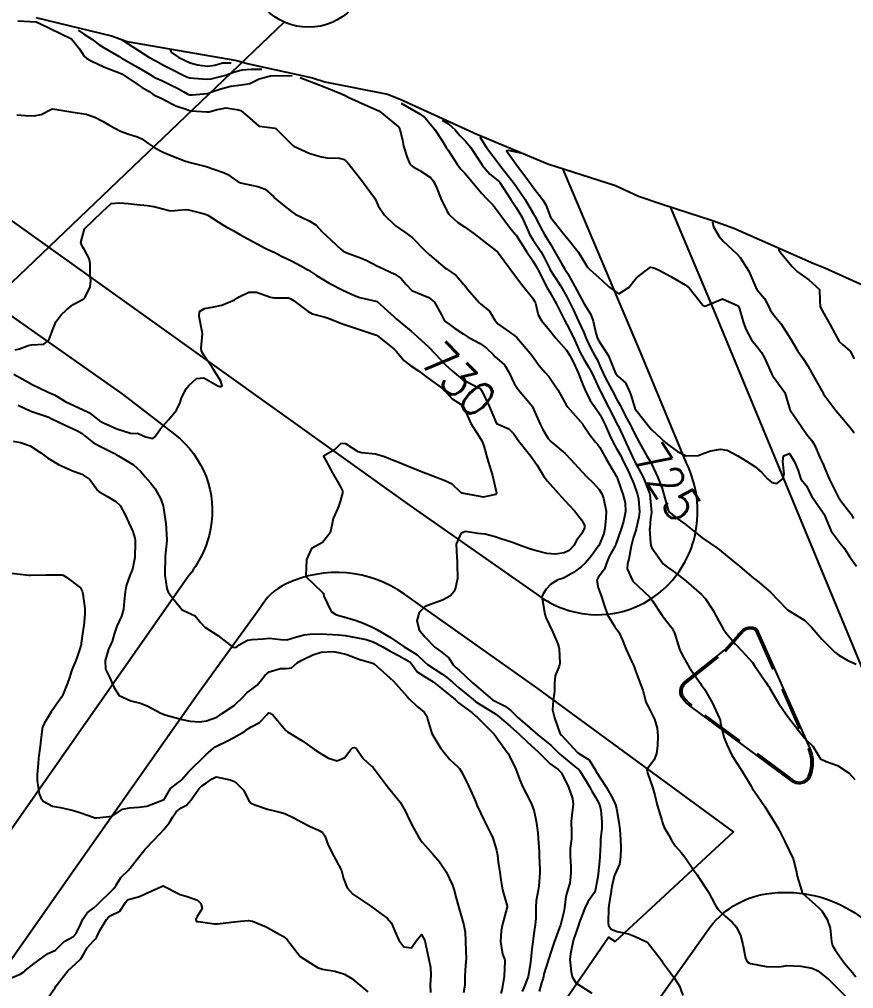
# Model space of a CAD drawing. Header units: metres. Extents: x 298520 to 308411, y 7433745 to 7450750.
# Drawn here: x 302563 to 302659.7, y 7441476.3 to 7441588.6 of the extents above; entities that cross this region are included whole.
import ezdxf
from ezdxf.enums import TextEntityAlignment as Align

# ---------------------------------------------------------------- set-up
doc = ezdxf.new("R2010")
doc.units = ezdxf.units.M
doc.header["$LTSCALE"] = 10
doc.linetypes.add('CONTINUO', pattern=[0])
doc.linetypes.add('DASHED', pattern=[0.75, 0.5, -0.25])
for name, color, linetype in [('Area', 45, 'Continuous'), ('Canteiro', 45, 'DASHED'), ('Cotas', 45, 'Continuous'), ('Curvas de Nivel 1m', 11, 'Continuous'), ('Curvas de Nivel 5m', 15, 'Continuous'), ('TEXTO', 45, 'Continuous'), ('Vias Primárias', 230, 'Continuous')]:
    doc.layers.add(name, color=color, linetype=linetype)
doc.styles.add('Style-STANDARD', font='STANDARD.shx')

msp = doc.modelspace()

# ---------------------------------------------------------------- linework, layer by layer
at = {"layer": 'Area'}
msp.add_polyline3d([(302564.91, 7441588.79, 728.45), (302573.69, 7441586.69, 728.47), (302575.5, 7441586.02, 728.38), (302588.19, 7441583.81, 727.67), (302589.38, 7441583.49, 727.99), (302596.98, 7441581.81, 727.76), (302598.41, 7441581.34, 729.26), (302601.76, 7441580.69, 728.2), (302605.65, 7441579.91, 728.16), (302607.14, 7441579.34, 727.94), (302616.03, 7441575.28, 725.88), (302624.25, 7441571.87, 723.31), (302632.09, 7441569.33, 722.66), (302634.74, 7441568.12, 722.88), (302637.48, 7441567.16, 722.82), (302643.33, 7441565.27, 722.96), (302645.79, 7441564.39, 724.66), (302655.07, 7441560.29, 721.26), (302656.34, 7441559.82, 721.22), (302661.98, 7441557.25, 720.47)], dxfattribs=at)
at = {"layer": 'Canteiro'}
msp.add_lwpolyline([(302648.3, 7441517.82), (302654.44, 7441504.02, -0.208137), (302654.47, 7441500.93, -0.529617), (302652.55, 7441500.55), (302640.95, 7441509.12, -0.06051), (302640.04, 7441509.98, -0.387837), (302640.11, 7441511.56), (302644.85, 7441515.35), (302646.25, 7441516.91, 0.007556), (302646.84, 7441517.58, -0.369107)], format="xyb", close=True, dxfattribs=at)
at = {"layer": 'Curvas de Nivel 1m', "flags": 128}
for points, elevation in [([(302562.8, 7441588.43), (302563.57, 7441588.4), (302564.85, 7441588.3), (302564.95, 7441588.29), (302565.35, 7441588.13), (302569.02, 7441586.34), (302569.96, 7441585.18), (302570.49, 7441584.32), (302570.8, 7441584.06), (302571.32, 7441583.79), (302572.79, 7441583.1), (302574.68, 7441582.37), (302574.77, 7441582.33), (302574.86, 7441582.27), (302576.76, 7441581), (302577.23, 7441580.71), (302578.03, 7441580.23), (302578.46, 7441579.93), (302578.75, 7441579.77), (302579.52, 7441579.44), (302580.74, 7441578.76), (302581.13, 7441578.58), (302582.33, 7441578.18), (302582.73, 7441578.03), (302582.92, 7441577.98), (302584.73, 7441577.86), (302584.99, 7441577.88), (302585.91, 7441578.14), (302586.59, 7441578.28), (302586.73, 7441578.31), (302586.95, 7441578.35), (302588.41, 7441578.1), (302588.66, 7441578.04), (302588.72, 7441578), (302589.42, 7441577.39), (302590.7, 7441576.25), (302590.82, 7441576.2), (302592.01, 7441576.06), (302592.66, 7441576), (302592.7, 7441575.97), (302594.64, 7441574.03), (302594.68, 7441573.99), (302594.81, 7441573.9), (302596.67, 7441573.05), (302598, 7441572.65), (302598.66, 7441572.56), (302600.1, 7441572.52), (302600.66, 7441572.35), (302601.07, 7441571.96), (302602.63, 7441569.94), (302604.15, 7441567.92), (302604.32, 7441567.63), (302604.59, 7441566.99), (302605.33, 7441565.9), (302606.57, 7441564.72), (302607.04, 7441564.36), (302607.77, 7441563.87), (302608.55, 7441563.27), (302609.96, 7441561.85), (302610.53, 7441561.31), (302612.32, 7441559.82), (302612.51, 7441559.69), (302613.61, 7441558.91), (302614.49, 7441557.91), (302614.58, 7441557.79), (302614.99, 7441557.29), (302616.27, 7441555.77), (302616.46, 7441555.62), (302617.49, 7441554.79), (302618.1, 7441553.75), (302618.44, 7441553.32), (302619.77, 7441552.37), (302620.42, 7441551.93), (302620.64, 7441551.72), (302622.39, 7441549.7), (302623.22, 7441548.53), (302623.95, 7441547.68), (302624.37, 7441547.2), (302625.42, 7441545.66), (302626.33, 7441544.01), (302626.57, 7441543.65), (302628.29, 7441541.67), (302628.32, 7441541.63), (302629.1, 7441540.44), (302629.78, 7441539.61), (302630.02, 7441539.35), (302630.27, 7441538.98), (302631.05, 7441537.59), (302632.22, 7441535.61), (302632.24, 7441535.58), (302632.75, 7441534.12), (302632.94, 7441533.57), (302633.19, 7441532.57), (302633.25, 7441531.56), (302633.02, 7441530.42), (302632.73, 7441529.57), (302632.14, 7441527.8), (302632.08, 7441527.64), (302632.05, 7441527.58), (302631.34, 7441526.36), (302631.06, 7441525.59), (302630.82, 7441524.87), (302630.09, 7441523.92), (302629.92, 7441523.6), (302630.07, 7441522.71), (302630.5, 7441521.6), (302630.7, 7441520.94), (302631.16, 7441519.59), (302632.02, 7441518.21), (302632.46, 7441517.58), (302632.91, 7441516.66), (302633.34, 7441515.57), (302633.97, 7441514.14), (302634.16, 7441513.75), (302634.24, 7441513.56), (302634.41, 7441513.1), (302635, 7441511.54), (302635.24, 7441510.86), (302635.62, 7441509.53), (302635.69, 7441509.31), (302635.91, 7441508.9), (302636.61, 7441507.52), (302636.93, 7441506.47), (302637, 7441505.52), (302636.97, 7441504.4), (302636.84, 7441503.52), (302636.56, 7441502.79), (302635.82, 7441501.81), (302635.71, 7441501.63), (302635.72, 7441501.53), (302635.74, 7441501.46), (302635.81, 7441501.3), (302636.43, 7441499.52), (302636.63, 7441498.68), (302636.92, 7441497.52), (302637.47, 7441495.79), (302637.54, 7441495.51), (302637.74, 7441494.95), (302638.27, 7441494.05), (302638.58, 7441493.5), (302639.03, 7441492.8), (302639.71, 7441492.04), (302640.17, 7441491.48), (302641.22, 7441489.92), (302641.55, 7441489.46), (302641.67, 7441489.29), (302642.87, 7441487.45), (302643.63, 7441485.98), (302643.99, 7441485.43), (302644.84, 7441484.65), (302645.61, 7441483.99), (302646.11, 7441483.4), (302646.58, 7441482.42), (302646.86, 7441481.4), (302647.16, 7441479.79), (302647.34, 7441479.39), (302647.55, 7441479.25), (302647.73, 7441479.21), (302649.55, 7441478.86), (302651.01, 7441478.81), (302651.55, 7441478.9), (302651.93, 7441478.96), (302653.55, 7441478.88), (302654.89, 7441478.65), (302655.54, 7441478.35), (302656.87, 7441477.28), (302657.52, 7441476.65), (302658.89, 7441475.26)], 728), ([(302569.81, 7441587.34), (302570.44, 7441586.92), (302571.39, 7441586.31), (302572.21, 7441585.69), (302572.81, 7441585.29), (302574.58, 7441584.27), (302574.8, 7441584.14), (302575.07, 7441583.99), (302576.78, 7441583.02), (302578.08, 7441582.23), (302578.51, 7441581.96), (302578.77, 7441581.82), (302579.49, 7441581.49), (302580.76, 7441580.9), (302581.23, 7441580.67), (302582.07, 7441580.18), (302582.51, 7441579.93), (302582.75, 7441579.86), (302583.07, 7441579.85), (302584.75, 7441579.99), (302584.88, 7441580.02), (302585.19, 7441580.15), (302586.35, 7441580.54), (302586.76, 7441580.66), (302587.51, 7441580.87), (302588.76, 7441581.02), (302589.69, 7441581.16), (302590.77, 7441581.69), (302592.12, 7441582.06), (302592.7, 7441582.07), (302594.63, 7441582.06)], 727), ([(302574.82, 7441586.27), (302577.99, 7441584.23), (302578.8, 7441583.77), (302579.71, 7441583.29), (302580.78, 7441582.74), (302581.92, 7441582.18), (302582.5, 7441581.9), (302582.77, 7441581.81), (302583.18, 7441581.76), (302584.77, 7441581.66), (302585.21, 7441581.7), (302586.77, 7441582.08), (302586.92, 7441582.13), (302587.93, 7441582.53), (302588.83, 7441582.75), (302589.86, 7441582.82), (302591.08, 7441582.81)], 726), ([(302595.55, 7441581.86), (302595.83, 7441581.75), (302598.23, 7441580.83), (302600.32, 7441579.96), (302600.75, 7441579.76), (302601.11, 7441579.59), (302602.74, 7441578.86), (302604.65, 7441577.98), (302604.72, 7441577.95), (302604.79, 7441577.91), (302606.71, 7441576.32), (302606.94, 7441576.12), (302607.11, 7441575.88), (302607.39, 7441574.58), (302607.53, 7441573.88), (302607.93, 7441572.6), (302608.27, 7441571.87), (302608.44, 7441571.65), (302608.65, 7441571.5), (302609.41, 7441571.09), (302610.64, 7441570.26), (302611, 7441569.84), (302611.35, 7441569.1), (302611.85, 7441567.83), (302612.59, 7441566.31), (302612.78, 7441566.01), (302612.95, 7441565.81), (302613.83, 7441565.06), (302614.57, 7441564.56), (302615.66, 7441563.78), (302616.55, 7441563.08), (302618.3, 7441561.74), (302618.43, 7441561.64), (302618.53, 7441561.51), (302619.85, 7441559.73), (302620.5, 7441558.84), (302621.36, 7441557.71), (302622.47, 7441556.32), (302622.7, 7441555.94), (302622.8, 7441555.69), (302623.13, 7441554.37), (302623.51, 7441553.68), (302624.43, 7441552.58), (302625.19, 7441551.66), (302626.4, 7441550.27), (302626.81, 7441549.65), (302627.27, 7441548.75), (302627.77, 7441547.64), (302628.35, 7441546.18), (302628.57, 7441545.63), (302629.14, 7441544.43), (302629.73, 7441543.61), (302630.31, 7441542.77), (302630.9, 7441541.59), (302631.41, 7441540.46), (302631.82, 7441539.58), (302632.26, 7441538.79), (302632.69, 7441538), (302632.91, 7441537.57), (302633.6, 7441536.2), (302633.88, 7441535.56), (302633.98, 7441535.32), (302634.22, 7441534.78), (302634.64, 7441533.55), (302634.75, 7441532.99), (302634.87, 7441531.54), (302634.81, 7441530.9), (302634.47, 7441529.55), (302634.4, 7441529.29), (302634.14, 7441528.46), (302633.92, 7441527.55), (302633.62, 7441526.05), (302633.48, 7441525.56), (302633.44, 7441524.91), (302634.04, 7441523.56), (302634.08, 7441523.51), (302634.71, 7441522.92), (302636.05, 7441521.65), (302636.16, 7441521.53), (302636.38, 7441521.2), (302637.5, 7441519.52), (302638.03, 7441518.82), (302638.61, 7441518.09), (302638.93, 7441517.5), (302639.35, 7441516.13), (302639.54, 7441515.49), (302639.68, 7441515.19), (302639.97, 7441514.68), (302640.68, 7441513.47), (302641.94, 7441511.62), (302642.06, 7441511.46), (302642.4, 7441510.98), (302643.31, 7441509.45), (302643.9, 7441508.1), (302644.11, 7441507.65), (302644.2, 7441507.44), (302644.27, 7441507.05), (302644.66, 7441505.43), (302644.99, 7441504.55), (302645.53, 7441503.41), (302645.84, 7441502.92), (302646.81, 7441501.4), (302647.8, 7441499.74), (302647.92, 7441499.52), (302648.01, 7441499.39), (302648.55, 7441498.62), (302649.38, 7441497.37), (302649.76, 7441496.79), (302650.65, 7441495.36), (302651.04, 7441494.65), (302651.72, 7441493.34), (302652.68, 7441491.33), (302653.02, 7441489.98), (302653.16, 7441489.33), (302653.66, 7441487.69), (302653.74, 7441487.4), (302653.81, 7441487.32), (302655.63, 7441485.69), (302656.01, 7441485.29), (302656.61, 7441484.28), (302656.95, 7441483.28), (302657.12, 7441481.74), (302657.24, 7441481.27), (302657.57, 7441480.69), (302658.59, 7441479.26), (302659.54, 7441478.15), (302659.93, 7441477.64)], 727), ([(302562.72, 7441577.54), (302563.66, 7441577.46), (302564.72, 7441577.41), (302565.52, 7441577.58), (302566.73, 7441578.18), (302566.87, 7441578.22), (302568.73, 7441577.93), (302569.21, 7441577.85), (302570.72, 7441577.59), (302571.75, 7441577.27), (302572.71, 7441576.77), (302573.49, 7441576.28), (302574.7, 7441575.63), (302575.67, 7441575.28), (302576.69, 7441574.98), (302577.19, 7441574.75), (302577.9, 7441574.23), (302578.68, 7441573.7), (302579.68, 7441573.19), (302580.66, 7441572.79), (302582.26, 7441572.18), (302582.57, 7441572.09), (302582.65, 7441572.06), (302582.8, 7441572.02), (302584.65, 7441571.56), (302585.53, 7441571.25), (302586.64, 7441570.85), (302587.15, 7441570.63), (302587.86, 7441570.11), (302588.31, 7441569.79), (302588.63, 7441569.66), (302589.18, 7441569.54), (302590.62, 7441569.22), (302591.48, 7441568.92), (302592.45, 7441568.05), (302592.61, 7441567.87), (302593.49, 7441567.15), (302594.59, 7441566.29), (302594.97, 7441566.03), (302596.58, 7441565.26), (302597.37, 7441564.79), (302598.1, 7441563.99), (302598.56, 7441563.53), (302600.25, 7441561.96), (302600.53, 7441561.74), (302600.94, 7441561.54), (302602.52, 7441560.97), (302603.25, 7441560.66), (302604.51, 7441560.01), (302604.7, 7441559.91), (302606.5, 7441559.05), (302607.21, 7441558.59), (302607.82, 7441557.87), (302608.48, 7441557.17), (302609.6, 7441556.73), (302610.47, 7441556.38), (302611.1, 7441555.83), (302611.93, 7441554.34), (302612.21, 7441553.82), (302612.44, 7441553.55), (302613.41, 7441552.82), (302614.42, 7441552.14), (302615.02, 7441551.78), (302616.41, 7441551.04), (302617.15, 7441550.51), (302617.91, 7441549.75), (302618.14, 7441549.49), (302618.39, 7441549.3), (302619.21, 7441548.56), (302619.72, 7441547.73), (302620.35, 7441546.41), (302620.8, 7441545.72), (302622.33, 7441543.92), (302622.42, 7441543.79), (302622.47, 7441543.7), (302622.59, 7441543.42), (302623.37, 7441541.68), (302623.68, 7441541.07), (302624.28, 7441540.04), (302624.61, 7441539.67), (302626.26, 7441538.27), (302626.88, 7441537.64), (302628.23, 7441536.15), (302628.74, 7441535.62), (302629.48, 7441534.87), (302630.21, 7441534.11), (302630.51, 7441533.6), (302630.69, 7441533.1), (302631, 7441531.59), (302630.96, 7441530.79), (302630.84, 7441529.59), (302630.72, 7441529.03), (302630.15, 7441527.6), (302630.13, 7441527.57), (302629.3, 7441526.43), (302628.6, 7441525.62), (302628.1, 7441525.14), (302627.22, 7441524.51), (302626.08, 7441523.85), (302625.94, 7441523.8), (302625.42, 7441523.66), (302624.58, 7441523.16), (302624.07, 7441522.57), (302623.69, 7441522.04), (302623.55, 7441521.68), (302623.62, 7441521.25), (302623.9, 7441519.67), (302623.93, 7441519.57), (302624.03, 7441519.29), (302624.79, 7441517.66), (302625.41, 7441516.23), (302625.57, 7441515.65), (302625.63, 7441513.99), (302625.55, 7441513.65), (302625.09, 7441512.51), (302625.02, 7441511.66), (302625.01, 7441510.75), (302624.85, 7441509.67), (302624.8, 7441508.57), (302625.02, 7441507.66), (302625.62, 7441505.9), (302625.81, 7441505.65), (302625.84, 7441505.63), (302625.86, 7441505.61), (302627.68, 7441503.63), (302627.84, 7441503.53), (302629.03, 7441502.81), (302629.77, 7441501.6), (302629.82, 7441501.49), (302631.05, 7441499.59), (302631.78, 7441498.28), (302632.09, 7441497.58), (302632.2, 7441497.14), (302632.46, 7441495.57), (302632.58, 7441494.72), (302632.67, 7441493.57), (302632.69, 7441492.59), (302632.68, 7441491.57), (302632.54, 7441490.72), (302632.05, 7441489.58), (302631.95, 7441489.3), (302631.66, 7441488.13), (302631.59, 7441487.64), (302631.58, 7441487.58), (302631.31, 7441485.9), (302631.27, 7441485.58), (302631.25, 7441483.94), (302631.28, 7441483.58), (302631.6, 7441483.17), (302632.28, 7441482.89), (302633.59, 7441482.61), (302634.37, 7441482.33), (302635.59, 7441481.75), (302635.87, 7441481.53), (302637.11, 7441479.97), (302637.45, 7441479.51), (302637.55, 7441479.36), (302638.94, 7441477.5), (302639.52, 7441476.58), (302639.89, 7441475.48)], 729), ([(302607.26, 7441578.87), (302609.43, 7441577.62), (302610.04, 7441577.19), (302611.14, 7441575.84), (302612.04, 7441574.47), (302612.44, 7441573.82), (302612.68, 7441573.43), (302613.72, 7441571.8), (302614.13, 7441571.28), (302614.64, 7441570.76), (302615.49, 7441569.78), (302616.61, 7441568.4), (302617.21, 7441567.76), (302617.89, 7441567.05), (302618.59, 7441566.15), (302618.88, 7441565.74), (302619.96, 7441564.33), (302620.46, 7441563.72), (302620.56, 7441563.58), (302621.79, 7441561.71), (302622.52, 7441560.62), (302622.85, 7441560.03), (302623.03, 7441559.69), (302623.68, 7441558.5), (302624.07, 7441557.68), (302624.21, 7441557.4), (302624.48, 7441556.99), (302625.22, 7441555.66), (302625.99, 7441554.11), (302626.22, 7441553.65), (302626.44, 7441553.24), (302627.24, 7441551.64), (302627.97, 7441550.06), (302628.18, 7441549.63), (302628.39, 7441549.28), (302629.01, 7441548.25), (302629.33, 7441547.62), (302630.22, 7441545.72), (302630.28, 7441545.6), (302630.3, 7441545.56), (302630.34, 7441545.48), (302631.33, 7441543.59), (302632.29, 7441541.67), (302632.34, 7441541.58), (302632.97, 7441540.26), (302633.3, 7441539.56), (302633.61, 7441538.91), (302634.22, 7441537.55), (302634.25, 7441537.48), (302635.29, 7441535.54), (302636.03, 7441533.71), (302636.07, 7441533.53), (302636.18, 7441532.28), (302636.26, 7441531.53), (302636.26, 7441531.44), (302636.16, 7441530.7), (302636.05, 7441529.64), (302636.04, 7441529.53), (302636.14, 7441527.92), (302636.21, 7441527.53), (302636.3, 7441527.36), (302637.63, 7441525.51), (302638.1, 7441525.11), (302639.06, 7441524.46), (302640.08, 7441523.65), (302640.28, 7441523.48), (302642.06, 7441521.95), (302642.51, 7441521.46), (302643.39, 7441520.1), (302643.76, 7441519.44), (302644.03, 7441518.93), (302644.57, 7441517.98), (302644.94, 7441517.43), (302645.99, 7441516.18), (302646.75, 7441515.4), (302647.97, 7441514.07), (302648.23, 7441513.65), (302648.41, 7441513.38), (302649.51, 7441511.8), (302649.79, 7441511.36), (302649.85, 7441511.28), (302649.93, 7441511.14), (302650.97, 7441509.35), (302651.9, 7441507.99), (302652.41, 7441507.33), (302653.87, 7441505.46), (302654, 7441505.32), (302654.94, 7441504.39), (302655.6, 7441503.29), (302655.84, 7441502.89), (302656.52, 7441502.6), (302657.83, 7441502.13), (302659.16, 7441501.26), (302659.81, 7441500.52)], 726), ([(302616.69, 7441574.97), (302616.4, 7441574.92), (302617.13, 7441573.76), (302618.59, 7441571.81), (302618.63, 7441571.74), (302620.24, 7441569.72), (302620.63, 7441569.2), (302621.6, 7441567.71), (302622.59, 7441566.07), (302622.72, 7441565.83), (302622.79, 7441565.7), (302623.39, 7441564.51), (302623.86, 7441563.68), (302624.55, 7441562.55), (302625.07, 7441561.66), (302625.79, 7441560.39), (302626.22, 7441559.65), (302626.51, 7441559.17), (302627.38, 7441557.64), (302628.46, 7441555.63), (302629.22, 7441554.39), (302629.48, 7441553.61), (302629.81, 7441552.22), (302630.02, 7441551.61), (302630.14, 7441551.34), (302630.41, 7441550.93), (302631.28, 7441549.59), (302631.91, 7441548.05), (302632.09, 7441547.58), (302632.36, 7441547.24), (302633.25, 7441546.46), (302633.69, 7441545.56), (302633.85, 7441545.07), (302634.31, 7441543.55), (302634.32, 7441543.52), (302635.89, 7441541.53), (302636.29, 7441541.04), (302637.93, 7441539.51), (302638.27, 7441539.25), (302639.29, 7441538.53), (302640.26, 7441538.03), (302641.68, 7441538.04), (302642.26, 7441538.27), (302643.12, 7441538.6), (302644.26, 7441538.8), (302645.02, 7441538.66), (302646.25, 7441538.03), (302647.28, 7441537.4), (302648.24, 7441536.77), (302648.99, 7441536.14), (302649.69, 7441535.37), (302649.96, 7441535.11), (302650.22, 7441534.94), (302650.78, 7441534.8), (302651.5, 7441535.35), (302651.63, 7441535.94), (302651.49, 7441537.35), (302651.57, 7441538.03), (302652.26, 7441538.27), (302652.83, 7441537.33), (302653.24, 7441536.33), (302653.55, 7441535.33), (302654.22, 7441534.55), (302654.62, 7441533.73), (302654.83, 7441533.31), (302656.17, 7441531.41), (302656.24, 7441531.29), (302656.3, 7441531.16), (302657.07, 7441529.28), (302658.13, 7441527.88), (302658.62, 7441527.26), (302659.2, 7441526.34), (302660, 7441525.24)], 724), ([(302621.32, 7441573.05), (302619.68, 7441573.39), (302619.44, 7441573.35), (302620.52, 7441571.86), (302620.63, 7441571.72), (302620.65, 7441571.69), (302622.13, 7441569.71), (302622.62, 7441569.03), (302623.65, 7441567.68), (302624, 7441567.09), (302624.57, 7441565.67), (302626.15, 7441563.65), (302626.56, 7441563.15), (302627.76, 7441561.64), (302628.52, 7441560.38), (302628.81, 7441559.92), (302629.11, 7441559.62), (302630.49, 7441558.39), (302631.31, 7441557.59), (302632.47, 7441556.78), (302633.68, 7441557.56), (302634, 7441558.04), (302634.5, 7441558.59), (302635.04, 7441559.01), (302635.68, 7441559.54), (302636.16, 7441559.89), (302636.52, 7441559.82), (302637.15, 7441559.52), (302638.5, 7441558.81), (302640.15, 7441557.82), (302640.48, 7441557.6), (302640.62, 7441557.48), (302641.19, 7441556.76), (302642.22, 7441555.46), (302642.46, 7441555.34), (302642.74, 7441555.46), (302644.47, 7441556.2), (302646.29, 7441555.41), (302646.46, 7441555.06), (302646.93, 7441553.41), (302647.23, 7441552.6), (302647.89, 7441551.4), (302648.41, 7441550.75), (302649.01, 7441549.99), (302649.36, 7441549.38), (302650.17, 7441547.56), (302650.24, 7441547.36), (302650.29, 7441547.29), (302650.36, 7441547.22), (302651.71, 7441545.35), (302652.3, 7441543.37), (302652.3, 7441543.34), (302652.32, 7441543.3), (302653.67, 7441541.33), (302654.28, 7441540.48), (302654.82, 7441539.85), (302655.17, 7441539.31), (302655.82, 7441537.73), (302656.05, 7441537.29), (302656.11, 7441537.16), (302656.24, 7441536.8), (302656.9, 7441535.28), (302657.53, 7441533.95), (302657.9, 7441533.27), (302658.2, 7441532.79), (302659.42, 7441531.25), (302659.69, 7441530.77)], 723), ([(302643.35, 7441565.14), (302643.33, 7441565.08), (302643.45, 7441564.57), (302644.09, 7441563.44), (302644.55, 7441562.89), (302646.14, 7441561.41), (302646.53, 7441560.98), (302647.54, 7441559.4), (302648.36, 7441557.52), (302648.41, 7441557.39), (302648.48, 7441557.28), (302649.34, 7441556.25), (302649.83, 7441555.37), (302650.03, 7441554.94), (302650.45, 7441554.33), (302651.24, 7441553.35), (302652.42, 7441551.52), (302652.51, 7441551.34), (302653.21, 7441550.14), (302653.79, 7441549.33), (302654.38, 7441548.44), (302655.01, 7441547.31), (302655.5, 7441546.45), (302656.14, 7441545.29), (302656.21, 7441545.16), (302656.34, 7441544.98), (302657.62, 7441543.28), (302658.31, 7441542.46), (302659.34, 7441541.25), (302659.73, 7441540.69)], 722), ([(302651, 7441561.97), (302651.02, 7441561.86), (302651.41, 7441561.35), (302652.52, 7441559.98), (302653.19, 7441559.33), (302654.5, 7441558.41), (302655.72, 7441557.3), (302655.77, 7441555.99), (302655.8, 7441555.3), (302656.45, 7441554.08), (302656.94, 7441553.28), (302657.49, 7441552.21), (302658.02, 7441551.27), (302658.41, 7441550.91), (302659.28, 7441550.14), (302659.74, 7441549.25)], 721), ([(302562.36, 7441547.48), (302564.29, 7441546.39), (302564.34, 7441546.36), (302564.4, 7441546.33), (302566.33, 7441545.4), (302567.05, 7441545.08), (302568.27, 7441544.34), (302568.3, 7441544.32), (302568.32, 7441544.31), (302568.39, 7441544.28), (302570.31, 7441543.39), (302571.03, 7441543.03), (302572.01, 7441542.29), (302572.3, 7441542.09), (302572.73, 7441541.85), (302574.29, 7441541.16), (302575.89, 7441540.64), (302576.28, 7441540.62), (302576.67, 7441540.63), (302577.63, 7441540.23), (302578.16, 7441540.11), (302578.27, 7441540.07), (302578.45, 7441540.04), (302578.68, 7441540.22), (302579.34, 7441541.15), (302580.29, 7441542.2), (302581.2, 7441543.3), (302581.64, 7441544.19), (302581.79, 7441544.72), (302582.34, 7441545.78), (302582.63, 7441546.18), (302583.52, 7441546.99), (302584.36, 7441547.05), (302586.01, 7441546.13), (302586.34, 7441546.02), (302586.51, 7441546.13), (302586.35, 7441546.68), (302585.43, 7441548.14), (302584.39, 7441549.67), (302584.12, 7441550.15), (302584.06, 7441550.49), (302584.21, 7441552.15), (302584.2, 7441552.37), (302583.85, 7441554.16), (302583.87, 7441554.73), (302584.45, 7441555.08), (302585.36, 7441555.24), (302586.46, 7441555.47), (302587.93, 7441556.11), (302588.26, 7441556.31), (302588.47, 7441556.43), (302589.58, 7441556.98), (302590.48, 7441557), (302592.11, 7441556.42), (302592.47, 7441556.34), (302594.19, 7441556.32), (302594.47, 7441556.22), (302594.77, 7441556.03), (302596.45, 7441554.74), (302596.94, 7441554.49), (302598.44, 7441554.09), (302598.8, 7441553.98), (302600.43, 7441553.33), (302601.39, 7441552.99), (302602.42, 7441552.66), (302604.29, 7441552.04), (302604.41, 7441551.98), (302604.52, 7441551.91), (302606.4, 7441550.4), (302606.67, 7441550.16), (302606.89, 7441549.88), (302607.56, 7441549.05), (302608.38, 7441548.46), (302609.27, 7441547.85), (302610.36, 7441547.03), (302612.04, 7441545.82), (302612.34, 7441545.5), (302613.15, 7441544.63), (302614.32, 7441543.87), (302614.4, 7441543.79), (302614.5, 7441543.61), (302615.34, 7441541.78), (302616.28, 7441540.26), (302616.59, 7441539.77), (302616.84, 7441539.19), (302617.21, 7441537.76), (302617.65, 7441536.34), (302617.82, 7441535.75), (302618.21, 7441534.04), (302618.27, 7441533.81), (302618.29, 7441533.75), (302618.31, 7441533.64), (302618.2, 7441533.55), (302616.74, 7441533.22), (302616.2, 7441533.33), (302614.28, 7441533.71), (302614.2, 7441533.74), (302614.12, 7441533.79), (302613.16, 7441534.75), (302612.22, 7441535.16), (302610.43, 7441535.84), (302610.22, 7441535.93), (302610.09, 7441535.98), (302608.24, 7441536.7), (302606.85, 7441537.28), (302606.25, 7441537.51), (302605.33, 7441537.9), (302604.26, 7441538.2), (302602.68, 7441538.35), (302602.26, 7441538.47), (302600.83, 7441539.39), (302600.27, 7441539.43), (302599.53, 7441538.7), (302598.25, 7441537.98), (302599.31, 7441535.97), (302600.21, 7441534.41), (302600.43, 7441533.96), (302600.46, 7441533.7), (302600.18, 7441532.73), (302599.99, 7441532.14), (302599.9, 7441531.96), (302599.37, 7441530.76), (302599.23, 7441529.97), (302599.01, 7441529.11), (302598.13, 7441527.98), (302596.86, 7441527.26), (302596.26, 7441526.01), (302596.2, 7441524.12), (302596.25, 7441524.01), (302597.18, 7441523.1), (302598.07, 7441522.27), (302598.19, 7441522.11), (302598.23, 7441521.99), (302598.29, 7441521.76), (302599.12, 7441519.97), (302599.68, 7441519.62), (302600.03, 7441519.53), (302600.61, 7441519.37), (302602.02, 7441518.93), (302602.76, 7441518.67), (302604.01, 7441518.11), (302604.41, 7441517.91), (302606, 7441516.96), (302607.59, 7441515.87), (302607.98, 7441515.64), (302609.09, 7441514.97), (302609.97, 7441514.13), (302610.29, 7441513.84), (302611.95, 7441512.76), (302612.51, 7441512.37), (302613.18, 7441511.8), (302613.93, 7441511.14), (302615.58, 7441509.77), (302615.91, 7441509.52), (302616.6, 7441509.07), (302617.9, 7441508.28), (302618.22, 7441508.07), (302618.63, 7441507.74), (302619.88, 7441506.69), (302620.98, 7441505.71), (302621.85, 7441504.89), (302623.18, 7441503.69), (302623.84, 7441502.99), (302624.5, 7441502.34), (302625.44, 7441501.66), (302625.82, 7441501.29), (302626.64, 7441499.64), (302627.12, 7441498.3), (302627.19, 7441497.64), (302627.01, 7441496.38), (302626.93, 7441495.64), (302626.99, 7441494.37), (302626.99, 7441493.64), (302626.84, 7441492.51), (302626.82, 7441491.64), (302626.91, 7441490.42), (302626.91, 7441489.64), (302626.79, 7441488.51), (302626.51, 7441487.64), (302626.32, 7441486.96), (302626.19, 7441485.64), (302626.1, 7441485.16), (302625.7, 7441483.65), (302625.68, 7441483.57), (302625.6, 7441483.36), (302624.97, 7441481.66), (302624.63, 7441480.61), (302624.34, 7441479.67), (302623.79, 7441477.94), (302623.74, 7441477.68), (302623.71, 7441477.49), (302623.52, 7441476.94), (302623.23, 7441475.96)], 731), ([(302562.85, 7441543.87), (302564.31, 7441543.19), (302566.06, 7441542.62), (302566.3, 7441542.54), (302566.42, 7441542.48), (302566.68, 7441542.36), (302568.29, 7441541.58), (302569.67, 7441540.94), (302570.28, 7441540.59), (302570.64, 7441540.31), (302571.54, 7441539.57), (302572.26, 7441539.16), (302574.02, 7441538.27), (302574.25, 7441538.15), (302574.5, 7441538.02), (302576.23, 7441536.97), (302577.02, 7441536.24), (302577.56, 7441535.57), (302578.21, 7441534.87), (302578.75, 7441534.21), (302579.4, 7441532.99), (302579.67, 7441532.21), (302579.95, 7441530.4), (302579.97, 7441530.2), (302580.09, 7441528.25), (302580.09, 7441528.2), (302579.91, 7441526.4), (302579.9, 7441526.2), (302579.85, 7441524.43), (302579.85, 7441524.2), (302580.07, 7441522.64), (302580.24, 7441522.2), (302580.88, 7441521.36), (302581.88, 7441520.18), (302582.03, 7441520.11), (302583.36, 7441519.49), (302584.02, 7441518.68), (302584.48, 7441518.15), (302586, 7441517.21), (302587.38, 7441516.11), (302587.72, 7441515.84), (302587.98, 7441515.8), (302588.19, 7441515.89), (302588.46, 7441516.1), (302589.43, 7441516.65), (302589.99, 7441516.73), (302591.24, 7441516.82), (302592, 7441516.89), (302593.3, 7441516.73), (302593.99, 7441516.71), (302595.01, 7441517), (302596, 7441517.26), (302596.67, 7441517.34), (302598, 7441517.39), (302598.61, 7441517.37), (302600, 7441517.29), (302600.76, 7441517.2), (302602, 7441516.97), (302603.18, 7441516.73), (302603.99, 7441516.48), (302605.12, 7441515.9), (302605.98, 7441515.4), (302607.02, 7441514.84), (302607.97, 7441514.32), (302608.24, 7441514.14), (302608.47, 7441513.86), (302609.11, 7441513), (302609.95, 7441512.46), (302610.94, 7441511.83), (302611.93, 7441511.04), (302613.49, 7441509.8), (302613.7, 7441509.59), (302613.91, 7441509.4), (302615.42, 7441508.26), (302615.89, 7441507.87), (302616, 7441507.77), (302617.87, 7441505.91), (302618.01, 7441505.75), (302618.8, 7441504.68), (302619.49, 7441503.73), (302619.63, 7441503.51), (302619.84, 7441503.14), (302620.54, 7441501.71), (302620.97, 7441500.54), (302621.3, 7441499.7), (302621.78, 7441498.83), (302622.37, 7441497.69), (302622.66, 7441496.79), (302622.9, 7441495.69), (302623.09, 7441494.33), (302623.14, 7441493.69), (302623.23, 7441492.17), (302623.25, 7441491.68), (302623.33, 7441490.03), (302623.32, 7441489.68), (302623.2, 7441488.14), (302623.13, 7441487.69), (302622.88, 7441486.44), (302622.84, 7441485.69), (302622.87, 7441484.43), (302622.79, 7441483.69), (302622.64, 7441482.65), (302622.49, 7441481.69), (302622.38, 7441480.89), (302622.29, 7441479.69), (302622.21, 7441479.03), (302621.95, 7441477.7), (302621.86, 7441477.36), (302621.51, 7441476.47), (302621.27, 7441475.94)], 732), ([(302562.27, 7441539.7), (302563.11, 7441539.56), (302564.26, 7441539.17), (302565.5, 7441538.38), (302566.24, 7441537.78), (302567.55, 7441537.03), (302568.23, 7441536.7), (302569.08, 7441536.33), (302570.22, 7441535.89), (302571.17, 7441535.27), (302571.87, 7441534.29), (302571.99, 7441534.08), (302572.2, 7441533.87), (302573.22, 7441533.31), (302574.19, 7441532.73), (302574.69, 7441532.26), (302575.24, 7441531.19), (302575.69, 7441530.25), (302576.14, 7441529.25), (302576.37, 7441528.48), (302576.41, 7441528.25), (302576.43, 7441527.95), (302576.39, 7441526.25), (302576.09, 7441524.88), (302575.92, 7441524.42), (302575.85, 7441524.25), (302575.38, 7441522.95), (302575.25, 7441522.26), (302575.14, 7441521.16), (302575.05, 7441520.26), (302574.84, 7441519.45), (302574.31, 7441518.27), (302574.23, 7441518.05), (302574, 7441517.35), (302573.75, 7441516.51), (302573.65, 7441516.27), (302573.33, 7441515.63), (302572.93, 7441514.29), (302572.96, 7441513.29), (302573.49, 7441512.28), (302573.93, 7441511.23), (302574.55, 7441510.26), (302575.91, 7441509.63), (302577.02, 7441509.35), (302577.9, 7441509), (302579.38, 7441508.21), (302579.89, 7441508.02), (302580.15, 7441507.94), (302581.88, 7441507.47), (302582.78, 7441507.27), (302583.88, 7441507.18), (302584.7, 7441507.32), (302585.89, 7441507.74), (302586.12, 7441507.9), (302586.43, 7441508.12), (302587.9, 7441509.1), (302588.93, 7441510.09), (302589.41, 7441510.6), (302589.93, 7441510.98), (302590.55, 7441511.46), (302591.05, 7441512.07), (302591.44, 7441512.57), (302591.95, 7441512.97), (302593.27, 7441513.36), (302593.96, 7441513.38), (302594.52, 7441513.47), (302595.21, 7441514.02), (302595.67, 7441514.31), (302595.97, 7441514.46), (302597.02, 7441514.96), (302597.98, 7441515.28), (302599.34, 7441515.33), (302599.98, 7441515.23), (302600.94, 7441514.99), (302601.97, 7441514.62), (302602.47, 7441514.43), (302603.96, 7441513.98), (302604.12, 7441513.91), (302605.95, 7441512.28), (302606.34, 7441511.89), (302607.92, 7441510.15), (302608.17, 7441509.87), (302609.05, 7441509), (302609.9, 7441508.32), (302610.23, 7441507.84), (302610.34, 7441507.39), (302610.8, 7441505.83), (302611.85, 7441504.12), (302611.98, 7441503.95), (302612.08, 7441503.82), (302612.87, 7441502.84), (302613.82, 7441501.99), (302614.01, 7441501.79), (302614.3, 7441501.3), (302615.05, 7441499.78), (302615.29, 7441499.28), (302615.78, 7441498.16), (302615.93, 7441497.77), (302616.06, 7441497.48), (302616.87, 7441495.76), (302617.73, 7441494.07), (302617.84, 7441493.86), (302617.88, 7441493.75), (302618.3, 7441492.33), (302618.41, 7441491.74), (302618.5, 7441490.92), (302618.69, 7441489.73), (302618.8, 7441488.87), (302618.98, 7441487.73), (302619.53, 7441485.82), (302619.54, 7441485.72), (302619.5, 7441485.6), (302618.98, 7441483.73), (302618.85, 7441482.99), (302618.76, 7441481.73), (302619.01, 7441480.28), (302619.23, 7441479.72), (302619.28, 7441479.45), (302619.17, 7441477.73), (302618.94, 7441476.3), (302618.8, 7441475.73)], 733), ([(302562.08, 7441524.41), (302564.08, 7441524.19), (302564.29, 7441524.18), (302566.08, 7441524.24), (302567.97, 7441524.23), (302568.08, 7441524.2), (302568.49, 7441523.92), (302570.07, 7441522.73), (302570.29, 7441522.32), (302570.35, 7441522.02), (302570.59, 7441520.31), (302570.59, 7441519.75), (302570.45, 7441518.32), (302570.39, 7441517.93), (302570.17, 7441516.32), (302570.14, 7441516.16), (302569.98, 7441515.54), (302569.67, 7441514.61), (302569.55, 7441514.32), (302569.07, 7441513.21), (302568.8, 7441512.33), (302568.59, 7441511.68), (302568.05, 7441510.34), (302568.01, 7441510.24), (302567.91, 7441510.1), (302566.67, 7441508.36), (302565.88, 7441507.02), (302565.68, 7441506.56), (302565.64, 7441506.37), (302565.46, 7441504.77), (302565.4, 7441504.37), (302565.23, 7441502.97), (302565.18, 7441502.38), (302565.07, 7441501.11), (302565.04, 7441500.38), (302565.29, 7441498.86), (302565.5, 7441498.37), (302565.77, 7441497.99), (302566.82, 7441497.41), (302567.76, 7441497.25), (302569.13, 7441496.96), (302569.76, 7441496.78), (302571.11, 7441496.31), (302571.75, 7441496.07), (302571.97, 7441496.07), (302573.75, 7441496.27), (302574.96, 7441497.06), (302575.76, 7441497.22), (302576.83, 7441497.3), (302577.77, 7441497.44), (302579.77, 7441498.2), (302580.51, 7441499.46), (302581.39, 7441500.18), (302581.65, 7441500.33), (302581.8, 7441500.47), (302582.59, 7441501.39), (302583.38, 7441502.16), (302583.83, 7441502.58), (302584.62, 7441503.36), (302585.49, 7441504.13), (302585.69, 7441504.29), (302585.85, 7441504.37), (302587.03, 7441504.94), (302587.86, 7441505.38), (302589.09, 7441506.09), (302589.54, 7441506.42), (302589.87, 7441506.63), (302590.83, 7441507.11), (302591.7, 7441508.06), (302591.79, 7441508.16), (302591.89, 7441508.22), (302592.05, 7441508.21), (302592.33, 7441508.05), (302593.87, 7441506.2), (302594.08, 7441506.03), (302595.85, 7441504.94), (302597.2, 7441504), (302597.84, 7441503.57), (302598.84, 7441502.98), (302599.83, 7441502.69), (302600.73, 7441503.06), (302601.39, 7441503.94), (302601.6, 7441504.18), (302601.85, 7441504.21), (302602.04, 7441504.13), (302602.2, 7441503.93), (302602.84, 7441502.93), (302603.82, 7441502.06), (302603.99, 7441501.91), (302604.57, 7441501.14), (302605.52, 7441499.89), (302605.79, 7441499.56), (302607.13, 7441497.88), (302607.76, 7441496.79), (302608.18, 7441495.86), (302608.71, 7441494.83), (302609.24, 7441493.85), (302609.43, 7441493.56), (302609.72, 7441493.21), (302610.95, 7441491.83), (302611.69, 7441490.97), (302612.47, 7441489.81), (302613.19, 7441488.27), (302613.36, 7441487.8), (302613.64, 7441486.78), (302613.89, 7441485.8), (302614.28, 7441484.46), (302614.47, 7441483.79), (302614.65, 7441482.84), (302614.72, 7441481.78), (302614.73, 7441480.62), (302614.78, 7441479.78), (302614.72, 7441478.96), (302614.63, 7441477.78), (302614.63, 7441476.67), (302614.46, 7441475.79)], 734), ([(302566.45, 7441475.41), (302567.09, 7441476.35), (302567.26, 7441476.61), (302567.52, 7441476.95), (302568.63, 7441478.33), (302569.54, 7441479.21), (302570.12, 7441479.74), (302570.46, 7441480.31), (302570.87, 7441481), (302571.58, 7441481.82), (302571.82, 7441482.05), (302571.97, 7441482.29), (302572.33, 7441483.03), (302573.11, 7441484.28), (302573.33, 7441484.56), (302573.61, 7441484.74), (302574.63, 7441485.25), (302575.31, 7441486.25), (302575.44, 7441486.45), (302575.64, 7441486.6), (302576.93, 7441486.95), (302577.64, 7441487.3), (302579.65, 7441488.2), (302581.64, 7441487.2), (302582.43, 7441486.96), (302583.64, 7441486.54), (302584.03, 7441486.15), (302584.19, 7441485.58), (302583.61, 7441484.65), (302583.45, 7441484.31), (302583.48, 7441484.15), (302583.51, 7441484.06), (302583.6, 7441484.05), (302583.7, 7441484.05), (302585.6, 7441483.79), (302585.95, 7441483.77), (302587.6, 7441483.99), (302588.61, 7441484.09), (302589.52, 7441484.16), (302589.6, 7441484.16), (302590, 7441484.08), (302591.6, 7441483.45), (302592.49, 7441482.95), (302593.59, 7441482.33), (302593.98, 7441482.03), (302595.55, 7441480.01), (302597.54, 7441478.74), (302598.11, 7441478.55), (302599.54, 7441478.32), (302600.66, 7441477.95), (302601.53, 7441477.45), (302603.37, 7441475.92)], 736)]:
    msp.add_lwpolyline(points, dxfattribs=dict(at, elevation=elevation))
at = {"layer": 'Curvas de Nivel 5m', "flags": 128}
for points, elevation in [([(302580.46, 7441585.07), (302580.64, 7441584.74), (302581.46, 7441584.19), (302582.79, 7441583.56), (302583.65, 7441583.31), (302584.79, 7441583.17), (302585.66, 7441583.27), (302586.17, 7441583.45), (302586.55, 7441583.54), (302587, 7441583.57), (302587.53, 7441583.57)], 725), ([(302612, 7441576.91), (302612.73, 7441576.47), (302613.51, 7441575.81), (302614.04, 7441575.14), (302614.69, 7441574.46), (302615.29, 7441573.78), (302616.48, 7441571.95), (302616.59, 7441571.77), (302616.65, 7441571.68), (302617.54, 7441570.65), (302618.63, 7441569.76), (302618.65, 7441569.74), (302618.69, 7441569.69), (302619.96, 7441567.73), (302620.59, 7441566.8), (302621.24, 7441565.71), (302621.77, 7441564.51), (302622.13, 7441563.7), (302622.55, 7441563.02), (302623.43, 7441561.69), (302623.82, 7441560.98), (302624.46, 7441559.67), (302624.51, 7441559.58), (302625.74, 7441557.66), (302626.47, 7441556.38), (302626.84, 7441555.65), (302627.21, 7441554.89), (302627.8, 7441553.64), (302628.42, 7441552.29), (302628.7, 7441551.63), (302629.23, 7441550.44), (302629.7, 7441549.61), (302629.95, 7441549.16), (302630.38, 7441548.17), (302630.64, 7441547.6), (302630.93, 7441547.03), (302631.7, 7441545.59), (302632.33, 7441544.4), (302632.62, 7441543.87), (302632.77, 7441543.57), (302633.25, 7441542.63), (302633.83, 7441541.56), (302633.99, 7441541.25), (302634.28, 7441540.62), (302634.86, 7441539.54), (302635.66, 7441538.13), (302636.01, 7441537.53), (302636.25, 7441537.09), (302637, 7441535.52), (302637.48, 7441534.25), (302637.7, 7441533.52), (302638.18, 7441531.72), (302638.26, 7441531.51), (302639.34, 7441530.67), (302640.16, 7441530.11), (302640.95, 7441529.47), (302642.14, 7441528.51), (302643.71, 7441527.44), (302644.13, 7441527.14), (302645.68, 7441525.85), (302646.1, 7441525.51), (302646.22, 7441525.41), (302648.09, 7441523.83), (302648.34, 7441523.64), (302648.71, 7441523.38), (302650.07, 7441522.23), (302650.89, 7441521.35), (302652.04, 7441520.19), (302653.42, 7441519.33), (302654.03, 7441518.94), (302654.84, 7441518.13), (302655.53, 7441517.3), (302656.01, 7441516.77), (302657.52, 7441515.27), (302657.98, 7441514.91), (302659.03, 7441514.31), (302659.97, 7441513.89)], 725), ([(302562.52, 7441550.28), (302563.02, 7441550.4), (302564, 7441550.79), (302564.4, 7441550.86), (302565.83, 7441550.94), (302566.4, 7441551.41), (302566.75, 7441552.36), (302567.24, 7441553.54), (302567.86, 7441554.35), (302568.45, 7441554.93), (302569.22, 7441555.56), (302570.46, 7441556.22), (302570.59, 7441556.32), (302571.2, 7441557.59), (302571.26, 7441558.31), (302571.2, 7441559.01), (302571.2, 7441560.31), (302571.1, 7441560.89), (302570.53, 7441561.88), (302570.27, 7441562.32), (302570.13, 7441562.73), (302570.56, 7441564.32), (302572.58, 7441566.29), (302573.62, 7441567.26), (302574.6, 7441567.34), (302575.6, 7441567.25), (302576.6, 7441567.15), (302577.81, 7441567.02), (302578.59, 7441566.9), (302580.36, 7441566.43), (302580.59, 7441566.41), (302582.21, 7441566.56), (302582.59, 7441566.52), (302584.15, 7441566.15), (302584.58, 7441566.02), (302584.83, 7441565.9), (302586.57, 7441564.77), (302586.98, 7441564.54), (302587.78, 7441564.11), (302588.56, 7441563.68), (302589.47, 7441563.17), (302590.54, 7441562.57), (302591.5, 7441562.07), (302592.22, 7441561.74), (302592.53, 7441561.61), (302593.39, 7441561.17), (302594.52, 7441560.6), (302595.63, 7441560.02), (302596.51, 7441559.52), (302597.43, 7441558.93), (302598.5, 7441558.24), (302598.97, 7441557.98), (302600.48, 7441557.23), (302601.84, 7441556.58), (302602.47, 7441556.35), (302604.46, 7441555.91), (302606.45, 7441554.12), (302606.55, 7441554), (302606.67, 7441553.89), (302608.42, 7441552.46), (302609.1, 7441551.85), (302610.4, 7441550.63), (302611.18, 7441549.83), (302612.38, 7441548.57), (302612.78, 7441548.21), (302613.18, 7441547.81), (302614.36, 7441546.85), (302616.17, 7441545.95), (302616.34, 7441545.86), (302616.45, 7441545.77), (302616.63, 7441545.47), (302617.44, 7441543.76), (302618.29, 7441541.75), (302619.71, 7441541.15), (302620.28, 7441540.59), (302620.88, 7441539.71), (302622.26, 7441537.98), (302622.38, 7441537.83), (302622.48, 7441537.7), (302622.99, 7441536.94), (302623.76, 7441535.68), (302623.95, 7441535.41), (302624.22, 7441535.09), (302625.48, 7441533.66), (302626.19, 7441532.89), (302627.34, 7441531.64), (302628.16, 7441530.61), (302628.51, 7441529.97), (302628.5, 7441529.62), (302628.15, 7441528.97), (302627.56, 7441528.21), (302627.24, 7441527.64), (302626.72, 7441527.05), (302626.12, 7441526.78), (302625.14, 7441526.63), (302624.12, 7441526.69), (302622.79, 7441527.03), (302622.13, 7441527.24), (302620.86, 7441527.71), (302620.14, 7441527.97), (302618.79, 7441528.39), (302618.14, 7441528.62), (302616.98, 7441528.93), (302616.15, 7441529.01), (302614.7, 7441529.23), (302614.15, 7441529.02), (302613.64, 7441527.8), (302613.68, 7441526.22), (302613.73, 7441525.8), (302613.75, 7441525.44), (302613.78, 7441523.79), (302613.46, 7441522.4), (302612.95, 7441521.81), (302612.05, 7441521.28), (302610.97, 7441520.91), (302610.04, 7441520.56), (302609.32, 7441519.85), (302609.05, 7441518.88), (302609.34, 7441517.85), (302610, 7441517.03), (302611.16, 7441515.83), (302611.98, 7441515.24), (302612.77, 7441514.61), (302613.27, 7441513.8), (302613.63, 7441513.47), (302613.96, 7441513.2), (302615.47, 7441511.77), (302615.94, 7441511.37), (302617.85, 7441509.75), (302617.91, 7441509.71), (302619.23, 7441509.06), (302619.9, 7441508.53), (302620.78, 7441507.71), (302621.88, 7441506.75), (302623.09, 7441505.69), (302623.86, 7441505.08), (302624.65, 7441504.46), (302625.43, 7441503.66), (302625.64, 7441503.45), (302625.84, 7441503.28), (302627.62, 7441501.84), (302627.82, 7441501.67), (302627.85, 7441501.65), (302627.87, 7441501.63), (302627.95, 7441501.5), (302629.1, 7441499.61), (302629.35, 7441499.17), (302629.78, 7441498.48), (302630.24, 7441497.6), (302630.4, 7441496.96), (302630.51, 7441495.59), (302630.5, 7441494.83), (302630.36, 7441493.59), (302630.33, 7441492.98), (302630.29, 7441491.59), (302630.23, 7441491.06), (302630.09, 7441489.6), (302630.04, 7441489.22), (302629.75, 7441487.6), (302629.72, 7441487.53), (302629.65, 7441487.42), (302628.89, 7441486.35), (302628.54, 7441485.62), (302627.89, 7441483.91), (302627.79, 7441483.63), (302627.6, 7441483.07), (302627.23, 7441481.99), (302627.14, 7441481.63), (302626.89, 7441480.31), (302626.81, 7441479.64), (302626.94, 7441478.23), (302627.08, 7441477.63), (302627.52, 7441476.93), (302629.35, 7441475.76)], 730), ([(302561.52, 7441477.3), (302563.08, 7441477.95), (302563.53, 7441478.21), (302563.62, 7441478.3), (302563.68, 7441478.39), (302564.71, 7441479.21), (302565.55, 7441479.81), (302565.86, 7441480.05), (302566.34, 7441480.36), (302567.17, 7441480.75), (302567.56, 7441481.13), (302568.19, 7441481.73), (302569.27, 7441482.32), (302569.59, 7441482.65), (302570.11, 7441483.8), (302570.34, 7441484.31), (302570.84, 7441485.08), (302571.62, 7441485.63), (302571.99, 7441485.94), (302572.32, 7441486.29), (302573.65, 7441487.56), (302573.99, 7441487.93), (302574.2, 7441488.26), (302574.75, 7441489.17), (302575.67, 7441490.05), (302575.77, 7441490.15), (302575.84, 7441490.25), (302576.63, 7441491.3), (302577.42, 7441492.23), (302577.55, 7441492.39), (302577.71, 7441492.56), (302579.27, 7441494.21), (302579.73, 7441494.7), (302580.39, 7441495.53), (302580.79, 7441496.19), (302581.18, 7441496.76), (302581.76, 7441497.21), (302582.38, 7441497.55), (302582.9, 7441498.16), (302583.79, 7441499.44), (302584.14, 7441499.79), (302584.67, 7441500.14), (302585.34, 7441500.6), (302585.8, 7441500.81), (302587.43, 7441500.48), (302587.8, 7441500.33), (302588.18, 7441500.1), (302588.97, 7441499.27), (302589.58, 7441498.08), (302589.77, 7441497.82), (302590.27, 7441497.57), (302591.76, 7441497.06), (302593.03, 7441496.76), (302593.75, 7441496.57), (302594.89, 7441496.02), (302595.74, 7441495.55), (302596.62, 7441495.11), (302597.73, 7441494.6), (302598.12, 7441494.37), (302598.39, 7441493.98), (302598.75, 7441493.02), (302599.26, 7441491.97), (302599.69, 7441491.22), (302600.32, 7441489.95), (302600.57, 7441489.05), (302600.97, 7441487.95), (302601.64, 7441487.24), (302603.62, 7441485.91), (302604.76, 7441485.05), (302605.61, 7441484.44), (302606.12, 7441483.88), (302606.53, 7441482.94), (302606.99, 7441481.88), (302607.57, 7441481.14), (302608.43, 7441481), (302609.03, 7441481.85), (302609.59, 7441482.57), (302609.98, 7441481.84), (302610.12, 7441481.29), (302610.42, 7441479.83), (302610.64, 7441478.73), (302610.7, 7441477.83), (302610.62, 7441476.72), (302610.65, 7441475.83)], 735)]:
    msp.add_lwpolyline(points, dxfattribs=dict(at, elevation=elevation))
at = {"layer": 'TEXTO', "linetype": 'CONTINUO'}
msp.add_polyline3d([(302417.48, 7441419.89, 0), (302593.68, 7441588.27, 0)], dxfattribs=at)
msp.add_circle((302596.51, 7441594.68), 7, dxfattribs=at)
at = {"layer": 'Vias Primárias'}
for points in [[(302454.35, 7441463.99), (302458.42, 7441470.1, -0.144536), (302460.07, 7441471.48, -0.071413), (302464.58, 7441472.71, 0.13011), (302469.31, 7441474.62, 0.096193), (302476.18, 7441482.19), (302498.77, 7441514.79), (302516.01, 7441538.48), (302531.86, 7441561.32, -0.132566), (302539.17, 7441567.49, -0.071176), (302547.07, 7441569.89, -0.112715), (302553.58, 7441569.43, -0.083077), (302562.44, 7441565.02), (302608.26, 7441532.27), (302623.29, 7441521.74, 0.122285), (302628.55, 7441519.7, 0.229849), (302638.04, 7441522.92, 0.150409), (302641.36, 7441529.09, 0.163452), (302640.31, 7441537.17), (302634.97, 7441550.01), (302625.99, 7441571.31)], [(302554.87, 7441559.27), (302574.94, 7441545.17), (302581.02, 7441540.48, -0.282757), (302585.15, 7441529.56, -0.127632), (302582.48, 7441523.93), (302560.44, 7441492.43)], [(302601.29, 7441418.94, -0.11963), (302602.75, 7441425.91, -0.077255), (302605.27, 7441429.61), (302620.52, 7441451.83), (302635.67, 7441473.05), (302642.77, 7441483.06, -0.203222), (302649.58, 7441487.27, -0.175071), (302659.37, 7441485.34, -0.17801), (302664.56, 7441478.89, 0.022786), (302667.14, 7441472.26), (302676.01, 7441450.82), (302691.62, 7441413.84)]]:
    msp.add_lwpolyline(points, format="xyb", dxfattribs=at)
at = {"layer": 'Vias Primárias', "elevation": 722.84}
msp.add_lwpolyline([(302638.42, 7441566.86), (302643.49, 7441554.86), (302661.23, 7441512.08), (302675.33, 7441477.71), (302702.46, 7441413.18), (302703.79, 7441410.3, 0.106953), (302706.41, 7441406.79, 0.176096), (302716.4, 7441402.97, 0.070869), (302719.99, 7441403.41), (302766.12, 7441413.91), (302804.96, 7441422.63), (302815.23, 7441425.01), (302830.8, 7441428.37, 0.04105), (302840.1, 7441431.18, 0.098203), (302850.71, 7441438.02, -0.404033)], format="xyb", dxfattribs=at)
at = {"layer": 'Vias Primárias'}
for points in [[(302591.07, 7441425.43), (302597.58, 7441434.02), (302613.96, 7441457.01), (302631.29, 7441482.26), (302632.06, 7441481.73), (302645.76, 7441494.45), (302623.07, 7441511.07), (302607.62, 7441522, 0.271532), (302593.9, 7441523.17, 0.156015), (302590.84, 7441520.29), (302583.64, 7441510.38), (302569.38, 7441490.1), (302545.85, 7441456.55), (302542.08, 7441451.02, 0.020143), (302539.74, 7441447.26, 0.131473), (302538.61, 7441442.93, 0.154653), (302541.11, 7441435.17, 0.160135), (302545.21, 7441432.15), (302550.93, 7441430.4), (302564.29, 7441426.38), (302576.71, 7441422.3, 0.132962), (302584.31, 7441421.89, 0.043018), (302587.51, 7441422.87, 0.120942)], [(302648.46, 7441517.95), (302654.62, 7441504.1, -0.208137), (302654.65, 7441500.85, -0.526155), (302652.42, 7441500.4), (302640.83, 7441508.96, -0.06051), (302639.88, 7441509.85, -0.390212), (302639.98, 7441511.71), (302644.71, 7441515.5), (302646.1, 7441517.04, 0.007556), (302646.69, 7441517.71, -0.382893)]]:
    msp.add_lwpolyline(points, format="xyb", close=True, dxfattribs=at)

# ---------------------------------------------------------------- texts
at = {"layer": 'Cotas', "style": 'Style-STANDARD'}
for s, rotation, p in [('730', 314.3705, (302613.92, 7441546.85, 730)), ('725', 302.6958, (302638.05, 7441534.97, 725))]:
    msp.add_text(s, height=4, rotation=rotation, dxfattribs=at).set_placement(p, align=Align.MIDDLE_CENTER)

doc.saveas('drawing.dxf')
